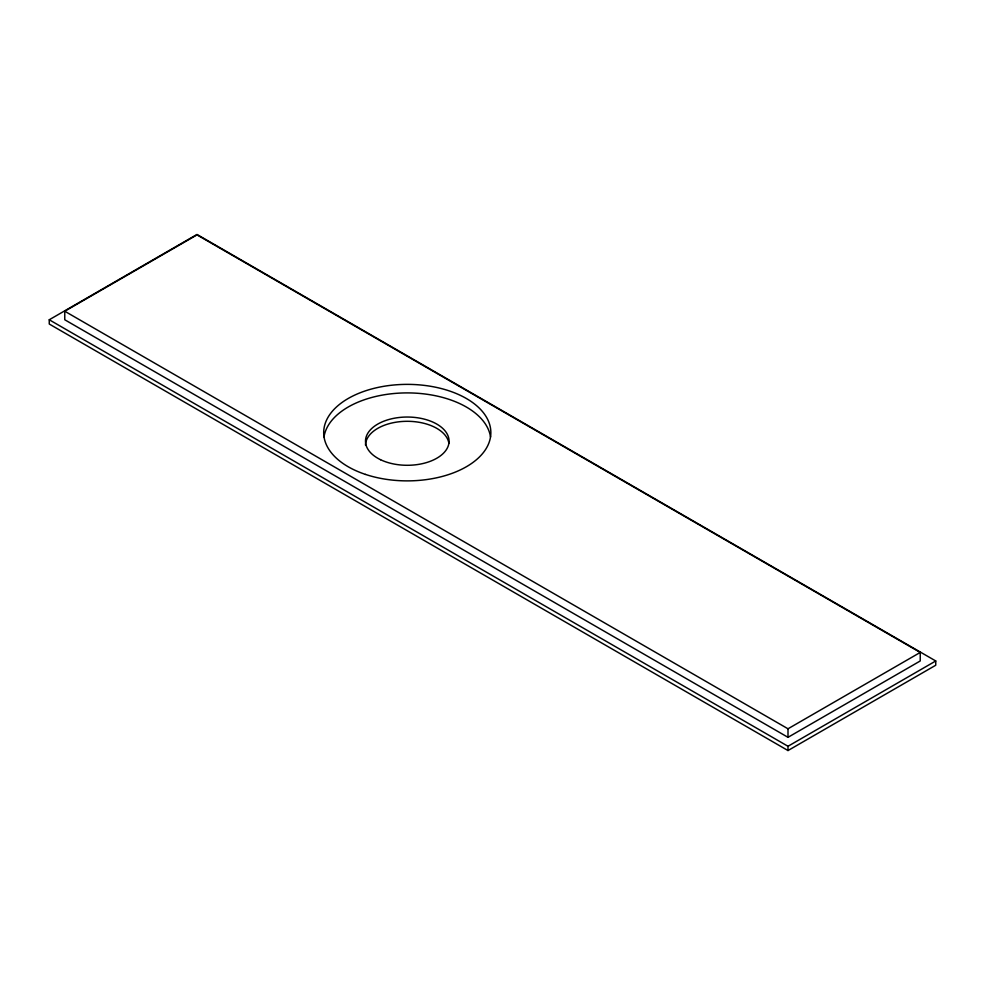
<?xml version="1.0" encoding="UTF-8"?>
<svg xmlns="http://www.w3.org/2000/svg" width="985" height="985" viewBox="0 0 985 985"><rect width="100%" height="100%" fill="white"/><g stroke="black" fill="none" stroke-linecap="round" stroke-linejoin="round"><path stroke-width="1.48" d="M49.25 319.768L197 234.455L935.75 660.972L935.75 665.232L788 750.545L49.25 324.028L49.25 319.768L788 746.273L935.75 660.972M64.764 311.235L197 234.886L920.236 652.439L920.236 660.972L788 737.322L64.764 319.768L64.764 311.235L788 728.789L920.236 652.439M788 728.789L788 737.322M788 746.273L788 750.545M365.484 445.109A41.789 24.133 0 0 1 405.623 421.321A41.789 24.133 0 0 1 448.877 443.213M324.003 436.958A83.577 48.253 0 0 1 407.273 392.904A83.577 48.253 0 0 1 490.53 436.958M365.484 474.413A83.577 48.253 0 0 0 490.85 432.624A83.577 48.253 0 0 0 365.484 390.836A83.577 48.253 0 0 0 365.484 474.413M380.555 459.712A41.789 24.133 0 0 0 448.458 445.245A41.789 24.133 0 0 0 392.806 418.526A41.789 24.133 0 0 0 380.555 459.712"/></g></svg>
